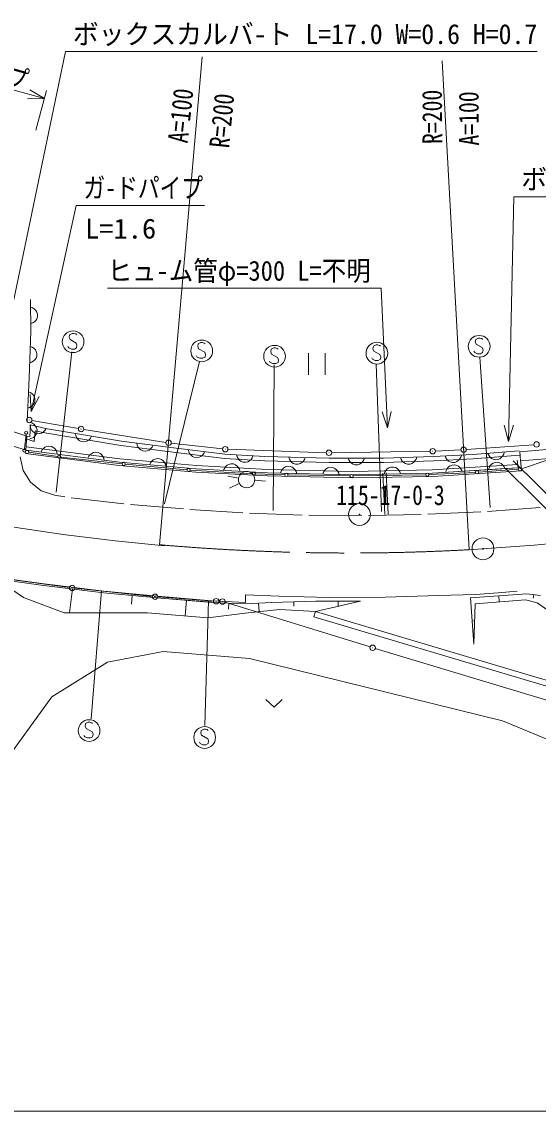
# Model space of a CAD drawing. Units: millimetres, scale not verified. Extents: x 40000 to 680000, y 20000 to 380000.
# Drawn here: x 317092 to 364560, y 205000 to 305119 of the extents above; entities that cross this region are included whole.
import ezdxf
from ezdxf.enums import TextEntityAlignment as Align

# ---------------------------------------------------------------- set-up
doc = ezdxf.new("R2010")
doc.units = ezdxf.units.MM
doc.header["$LTSCALE"] = 1000
doc.linetypes.add('CHAIN', pattern=[18.5, 12, -1.5, 3.5, -1.5])
for name, color, linetype, lineweight in [('M-BGD', 7, 'Continuous', 13), ('M-BGD-EXST', 7, 'Continuous', 13), ('M-BMK', 2, 'CHAIN', 13), ('M-BMK-ROW', 30, 'Continuous', 13), ('M-BMK-SRVR', 3, 'Continuous', 13), ('M-STR-HTXT', 7, 'Continuous', 13), ('M-STR-STRC', 7, 'Continuous', 13), ('M-TTL-BAND', 7, 'Continuous', 13)]:
    doc.layers.add(name, color=color, linetype=linetype, lineweight=lineweight)
doc.styles.add('ＭＳ ゴシック', font='')
doc.styles.get('ＭＳ ゴシック').set_extended_font_data('MS Gothic')

msp = doc.modelspace()

# ---------------------------------------------------------------- linework, layer by layer
at = {"layer": 'M-BGD'}
for p, q in [((317927, 276668), (317893, 279585)), ((317893, 279585), (317927, 276668)), ((318082, 278819), (317901, 278877)), ((318233, 278730), (318082, 278819)), ((318385, 278582), (318233, 278730)), ((318476, 278433), (318385, 278582)), ((318538, 278254), (318476, 278433)), ((317918, 277377), (318098, 277439)), ((318098, 277439), (318247, 277531)), ((318247, 277531), (318395, 277682)), ((318395, 277682), (318483, 277833)), ((318483, 277833), (318541, 278014)), ((318541, 278014), (318538, 278254)), ((317756, 272390), (317927, 276668)), ((317927, 276668), (317756, 272390)), ((318049, 275212), (317871, 275279)), ((318195, 275116), (318049, 275212)), ((318339, 274960), (318195, 275116)), ((318423, 274806), (318339, 274960)), ((318399, 274207), (318466, 274384)), ((318475, 274624), (318423, 274806)), ((318466, 274384), (318475, 274624)), ((343456, 274662), (343456, 272662)), ((344976, 272662), (344976, 274662)), ((317811, 273780), (317993, 273833)), ((317993, 273833), (318147, 273917)), ((318147, 273917), (318303, 274060)), ((318303, 274060), (318399, 274207)), ((317576, 268356), (317756, 272390)), ((317876, 271054), (317699, 271122)), ((318022, 270958), (317876, 271054)), ((318165, 270801), (318022, 270958)), ((318248, 270647), (318165, 270801)), ((318300, 270465), (318248, 270647)), ((318290, 270225), (318300, 270465)), ((317632, 269624), (317815, 269676)), ((317815, 269676), (317969, 269759)), ((317969, 269759), (318125, 269902)), ((318125, 269902), (318222, 270048)), ((318222, 270048), (318290, 270225)), ((311184, 269106), (317546, 267036)), ((310791, 267867), (317459, 265755)), ((317830, 267003), (317883, 268075)), ((317849, 268083), (317863, 267894)), ((317863, 267894), (317914, 267727)), ((317883, 268075), (319269, 267728)), ((318070, 268219), (317893, 268288)), ((317914, 267727), (318023, 267545)), ((318023, 267545), (318147, 267421)), ((318216, 268122), (318070, 268219)), ((318147, 267421), (318307, 267319)), ((318358, 267965), (318216, 268122)), ((318230, 266555), (318328, 267536)), ((318307, 267319), (318540, 267261)), ((318328, 267536), (319204, 267333)), ((318441, 267810), (318358, 267965)), ((318411, 267211), (318480, 267388)), ((318492, 267628), (318441, 267810)), ((318480, 267388), (318492, 267628)), ((318729, 267275), (318896, 267326)), ((318896, 267326), (319078, 267435)), ((319078, 267435), (319202, 267559)), ((319202, 267559), (319304, 267719)), ((326201, 266177), (319204, 267333)), ((326259, 266573), (319269, 267728)), ((317344, 265869), (317480, 267207)), ((317459, 265755), (317546, 267036)), ((317546, 267036), (317830, 267003)), ((317577, 266759), (318230, 266555)), ((317820, 266790), (318003, 266841)), ((318003, 266841), (318157, 266923)), ((318157, 266923), (318314, 267066)), ((318314, 267066), (318411, 267211)), ((318540, 267261), (318729, 267275)), ((322024, 267273), (322054, 267085)), ((322054, 267085), (322118, 266923)), ((322118, 266923), (322242, 266750)), ((322242, 266750), (322375, 266637)), ((322375, 266637), (322543, 266548)), ((322543, 266548), (322780, 266509)), ((322780, 266509), (322967, 266539)), ((322967, 266539), (323130, 266604)), ((323130, 266604), (323302, 266727)), ((323302, 266727), (323416, 266860)), ((323416, 266860), (323504, 267028)), ((330560, 266019), (326259, 266573)), ((327666, 266392), (327702, 266206)), ((326030, 264349), (317421, 265458)), ((317447, 265655), (317460, 265648)), ((317459, 265755), (326062, 264647)), ((326062, 264647), (317459, 265755)), ((317498, 266053), (326094, 264946)), ((320395, 265161), (317727, 265561)), ((318949, 265745), (318866, 265574)), ((319057, 265882), (318949, 265745)), ((319225, 266012), (319057, 265882)), ((319385, 266082), (319225, 266012)), ((319571, 266118), (319385, 266082)), ((319809, 266088), (319571, 266118)), ((319980, 266005), (319809, 266088)), ((320118, 265897), (319980, 266005)), ((320247, 265729), (320118, 265897)), ((320317, 265568), (320247, 265729)), ((320354, 265382), (320317, 265568)), ((323358, 265328), (323250, 265191)), ((323526, 265458), (323358, 265328)), ((323686, 265528), (323526, 265458)), ((323873, 265564), (323686, 265528)), ((324111, 265534), (323873, 265564)), ((324281, 265451), (324111, 265534)), ((324419, 265343), (324281, 265451)), ((324548, 265175), (324419, 265343)), ((330509, 265622), (326201, 266177)), ((327702, 266206), (327772, 266045)), ((327772, 266045), (327902, 265877)), ((327902, 265877), (328039, 265769)), ((328039, 265769), (328210, 265686)), ((328210, 265686), (328448, 265656)), ((328448, 265656), (328634, 265692)), ((328634, 265692), (328794, 265762)), ((328794, 265762), (328962, 265892)), ((328962, 265892), (329071, 266029)), ((329071, 266029), (329153, 266200)), ((335710, 264979), (330511, 265622)), ((335746, 265378), (330560, 266019)), ((332409, 265790), (332446, 265604)), ((332446, 265604), (332517, 265444)), ((332517, 265444), (332647, 265277)), ((333708, 265297), (333816, 265435)), ((333816, 265435), (333897, 265606)), ((339433, 265163), (335746, 265378)), ((358561, 265341), (354927, 265166)), ((362805, 265679), (358561, 265341)), ((359935, 265451), (360009, 265276)), ((361307, 265229), (361385, 265386)), ((361385, 265386), (361431, 265570)), ((362861, 265611), (366918, 265940)), ((362945, 264763), (362884, 265613)), ((326308, 264505), (320692, 265122)), ((323250, 265191), (323167, 265020)), ((324618, 265015), (324548, 265175)), ((324655, 264828), (324618, 265015)), ((333096, 263734), (326030, 264349)), ((326062, 264647), (333117, 264034)), ((333117, 264034), (326062, 264647)), ((326094, 264946), (333138, 264333)), ((332272, 263942), (326606, 264474)), ((328917, 264580), (328842, 264405)), ((329020, 264721), (328917, 264580)), ((329183, 264858), (329020, 264721)), ((329340, 264934), (329183, 264858)), ((329524, 264978), (329340, 264934)), ((329763, 264958), (329524, 264978)), ((329938, 264882), (329763, 264958)), ((330079, 264780), (329938, 264882)), ((330216, 264617), (330079, 264780)), ((330292, 264460), (330216, 264617)), ((330336, 264275), (330292, 264460)), ((332647, 265277), (332785, 265169)), ((332785, 265169), (332957, 265088)), ((332957, 265088), (333195, 265058)), ((333138, 264333), (339689, 263981)), ((333195, 265058), (333381, 265096)), ((333381, 265096), (333541, 265167)), ((333541, 265167), (333708, 265297)), ((339417, 264764), (335710, 264979)), ((335973, 264361), (335816, 264219)), ((336128, 264443), (335973, 264361)), ((336311, 264493), (336128, 264443)), ((336551, 264480), (336311, 264493)), ((336727, 264411), (336551, 264480)), ((336872, 264313), (336727, 264411)), ((336841, 265314), (336890, 265131)), ((336890, 265131), (336971, 264976)), ((336971, 264976), (337112, 264817)), ((337112, 264817), (337257, 264719)), ((337257, 264719), (337433, 264648)), ((337433, 264648), (337673, 264635)), ((337673, 264635), (337856, 264684)), ((337856, 264684), (338011, 264765)), ((338011, 264765), (338169, 264906)), ((338169, 264906), (338268, 265051)), ((338268, 265051), (338338, 265227)), ((345334, 264628), (339417, 264764)), ((345339, 265028), (339433, 265163)), ((341636, 265113), (341692, 264931)), ((341692, 264931), (341779, 264779)), ((341779, 264779), (341925, 264626)), ((341925, 264626), (342073, 264533)), ((342073, 264533), (342252, 264468)), ((342252, 264468), (342492, 264463)), ((342492, 264463), (342673, 264519)), ((342673, 264519), (342825, 264605)), ((342825, 264605), (342978, 264752)), ((342978, 264752), (343072, 264900)), ((343072, 264900), (343136, 265078)), ((350358, 264629), (345334, 264628)), ((350352, 265029), (345339, 265028)), ((347095, 265028), (347155, 264848)), ((347155, 264848), (347245, 264698)), ((347245, 264698), (347395, 264548)), ((347395, 264548), (347546, 264458)), ((347546, 264458), (347726, 264398)), ((347726, 264398), (347966, 264399)), ((347966, 264399), (348146, 264459)), ((348146, 264459), (348295, 264549)), ((348295, 264549), (348445, 264699)), ((348445, 264699), (348535, 264849)), ((348535, 264849), (348595, 265029)), ((354927, 265166), (350352, 265029)), ((354939, 264766), (350358, 264629)), ((351890, 265075), (351955, 264897)), ((351955, 264897), (352050, 264750)), ((352050, 264750), (352204, 264604)), ((352204, 264604), (352357, 264519)), ((352357, 264519), (352538, 264464)), ((352538, 264464), (352778, 264472)), ((352778, 264472), (352956, 264537)), ((352956, 264537), (353104, 264631)), ((353104, 264631), (353249, 264786)), ((353249, 264786), (353335, 264938)), ((353335, 264938), (353389, 265120)), ((354830, 263937), (362688, 264427)), ((358587, 264942), (354939, 264766)), ((355995, 265218), (356064, 265041)), ((356064, 265041), (356161, 264895)), ((356161, 264895), (356318, 264753)), ((356318, 264753), (356472, 264670)), ((356472, 264670), (356655, 264619)), ((356649, 264381), (356474, 264310)), ((356889, 264396), (356649, 264381)), ((356655, 264619), (356895, 264630)), ((357072, 264348), (356889, 264396)), ((356895, 264630), (357072, 264699)), ((357072, 264699), (357217, 264796)), ((357228, 264267), (357072, 264348)), ((357217, 264796), (357360, 264953)), ((357360, 264953), (357442, 265107)), ((357442, 265107), (357494, 265290)), ((362836, 265281), (358587, 264942)), ((360009, 265276), (360111, 265134)), ((360111, 265134), (360273, 264996)), ((360261, 264456), (360121, 264297)), ((360405, 264556), (360261, 264456)), ((360273, 264996), (360429, 264918)), ((360581, 264627), (360405, 264556)), ((360429, 264918), (360613, 264873)), ((360821, 264642), (360581, 264627)), ((360613, 264873), (360853, 264892)), ((361004, 264593), (360821, 264642)), ((360853, 264892), (361027, 264966)), ((361160, 264512), (361004, 264593)), ((361027, 264966), (361170, 265068)), ((361319, 264372), (361160, 264512)), ((361170, 265068), (361307, 265229)), ((361418, 264228), (361319, 264372)), ((362260, 264775), (375777, 251347)), ((362636, 264842), (362706, 264128)), ((362929, 264763), (366998, 265094)), ((362934, 264871), (363036, 263845)), ((365571, 264880), (363030, 264049)), ((338261, 263583), (332571, 263919)), ((339666, 263382), (333096, 263734)), ((333117, 264034), (339677, 263681)), ((339677, 263681), (333117, 264034)), ((335718, 264074), (335648, 263898)), ((335816, 264219), (335718, 264074)), ((337018, 263184), (336037, 263374)), ((337014, 264155), (336872, 264313)), ((337096, 264000), (337014, 264155)), ((337146, 263817), (337096, 264000)), ((341262, 263480), (338561, 263570)), ((347452, 263198), (339666, 263382)), ((339677, 263681), (347448, 263498)), ((347448, 263498), (339677, 263681)), ((339689, 263981), (347449, 263798)), ((340934, 263832), (340870, 263653)), ((341028, 263980), (340934, 263832)), ((341181, 264126), (341028, 263980)), ((341333, 264212), (341181, 264126)), ((341515, 264268), (341333, 264212)), ((341755, 264262), (341515, 264268)), ((347258, 263379), (341562, 263473)), ((341933, 264198), (341755, 264262)), ((342081, 264105), (341933, 264198)), ((342227, 263951), (342081, 264105)), ((342314, 263799), (342227, 263951)), ((342370, 263618), (342314, 263799)), ((344820, 263740), (344755, 263562)), ((344913, 263888), (344820, 263740)), ((345067, 264034), (344913, 263888)), ((345219, 264121), (345067, 264034)), ((345400, 264176), (345219, 264121)), ((345640, 264171), (345400, 264176)), ((345819, 264107), (345640, 264171)), ((345966, 264013), (345819, 264107)), ((346113, 263860), (345966, 264013)), ((346199, 263707), (346113, 263860)), ((346255, 263526), (346199, 263707)), ((347448, 263498), (354843, 263637)), ((354843, 263637), (347448, 263498)), ((347449, 263798), (354830, 263937)), ((354848, 263337), (347454, 263198)), ((354220, 263495), (347558, 263379)), ((350271, 263642), (350468, 259847)), ((350452, 263735), (350395, 263553)), ((350539, 263886), (350452, 263735)), ((350686, 264039), (350539, 263886)), ((350571, 263658), (350768, 259862)), ((350835, 264132), (350686, 264039)), ((351013, 264195), (350835, 264132)), ((351253, 264200), (351013, 264195)), ((351434, 264143), (351253, 264200)), ((351586, 264056), (351434, 264143)), ((351739, 263909), (351586, 264056)), ((351832, 263761), (351739, 263909)), ((351895, 263582), (351832, 263761)), ((358786, 263712), (354520, 263505)), ((354843, 263637), (362706, 264128)), ((361556, 264066), (354843, 263637)), ((361575, 263766), (354852, 263337)), ((356109, 263897), (356060, 263713)), ((356189, 264052), (356109, 263897)), ((356329, 264211), (356189, 264052)), ((356474, 264310), (356329, 264211)), ((357387, 264127), (357228, 264267)), ((357486, 263983), (357387, 264127)), ((357557, 263807), (357486, 263983)), ((362738, 263991), (359085, 263730)), ((360041, 264142), (359992, 263959)), ((360121, 264297), (360041, 264142)), ((361489, 264052), (361418, 264228)), ((362706, 264128), (361556, 264066)), ((361556, 264066), (375072, 250638)), ((363036, 263845), (361575, 263766)), ((337086, 262701), (336195, 262248)), ((338502, 262982), (339499, 262904)), ((314698, 253932), (318872, 253346)), ((318872, 253346), (314698, 253932)), ((317244, 252201), (314698, 253932)), ((318893, 253495), (314719, 254081)), ((318872, 253346), (324613, 252653)), ((324610, 252653), (318872, 253346)), ((324628, 252802), (318893, 253495)), ((321743, 253000), (321476, 250788)), ((324613, 252653), (329875, 252137)), ((329875, 252137), (324613, 252653)), ((329890, 252287), (324628, 252802)), ((327244, 252395), (327166, 251596)), ((337668, 252462), (337662, 251764)), ((340747, 252325), (337668, 252462)), ((345333, 252224), (340747, 252325)), ((355393, 252380), (350484, 252242)), ((358804, 252498), (355393, 252380)), ((358350, 252174), (363512, 252552)), ((360876, 252650), (358804, 252498)), ((362632, 252792), (360876, 252650)), ((360931, 252363), (360972, 251804)), ((363512, 252552), (364785, 252404)), ((364148, 252478), (364109, 252142)), ((320979, 250787), (317244, 252201)), ((329875, 252137), (334567, 251766)), ((334562, 251767), (329875, 252137)), ((334574, 251916), (329890, 252287)), ((332221, 251952), (332107, 250518)), ((334567, 251766), (337654, 251614)), ((337654, 251614), (334567, 251766)), ((337662, 251764), (334574, 251916)), ((336111, 251690), (336083, 251137)), ((337654, 251614), (340067, 251750)), ((338861, 251682), (338904, 250909)), ((340067, 251750), (344126, 251868)), ((342096, 251809), (342108, 251421)), ((348233, 251860), (344076, 250937)), ((344126, 251868), (348233, 251860)), ((350484, 252242), (345333, 252224)), ((346179, 251864), (346178, 251404)), ((358633, 247924), (358350, 252174)), ((358633, 247924), (358769, 251639)), ((363381, 251986), (358769, 251639)), ((364457, 251705), (363381, 251986)), ((365568, 250946), (364457, 251705)), ((328662, 250798), (320979, 250787)), ((334184, 250350), (328662, 250798)), ((337613, 250778), (334184, 250350)), ((340776, 251099), (337613, 250778)), ((344076, 250937), (340776, 251099)), ((344076, 250937), (343928, 250439)), ((363268, 244676), (343928, 250439)), ((363416, 245174), (344076, 250937)), ((358491, 250049), (358601, 250056)), ((324983, 246266), (330093, 247238)), ((330093, 247238), (338015, 246603)), ((338015, 246603), (361288, 240881)), ((324983, 246266), (319857, 243094)), ((380529, 239541), (363268, 244676)), ((380670, 240042), (363416, 245174)), ((319857, 243094), (315454, 236992)), ((339530, 242838), (340280, 242118)), ((340280, 242118), (341030, 242838)), ((369608, 237434), (361288, 240881))]:
    msp.add_line(p, q, dxfattribs=at)
for centre, radius in [((317495, 267356), 150), ((317328, 265720), 150), ((317578, 265583), 150), ((320543, 265139), 150), ((326457, 264488), 150), ((332421, 263928), 150), ((337755, 263041), 750), ((338411, 263575), 150), ((341412, 263475), 150), ((347408, 263376), 150), ((354370, 263497), 150), ((358936, 263719), 150), ((362887, 264002), 150)]:
    msp.add_circle(centre, radius, dxfattribs=at)
at = {"layer": 'M-BGD-EXST'}
for p, q in [((321486, 276354), (321446, 276114)), ((321726, 276474), (321486, 276354)), ((321886, 276474), (321726, 276474)), ((322046, 276434), (321886, 276474)), ((322126, 276354), (322046, 276434)), ((321446, 276114), (321526, 275914)), ((321526, 275914), (322086, 275594)), ((322086, 275594), (322166, 275394)), ((322166, 275394), (322126, 275154)), ((333307, 275512), (333267, 275272)), ((333547, 275632), (333307, 275512)), ((333707, 275632), (333547, 275632)), ((333867, 275592), (333707, 275632)), ((333947, 275512), (333867, 275592)), ((349652, 275421), (349412, 275301)), ((349812, 275421), (349652, 275421)), ((349972, 275381), (349812, 275421)), ((350052, 275301), (349972, 275381)), ((358814, 275933), (358774, 275693)), ((358774, 275693), (358854, 275493)), ((359054, 276053), (358814, 275933)), ((358854, 275493), (359414, 275173)), ((359214, 276053), (359054, 276053)), ((359374, 276013), (359214, 276053)), ((359454, 275933), (359374, 276013)), ((320262, 261903), (321693, 274786)), ((321406, 275154), (321326, 275274)), ((321646, 275034), (321406, 275154)), ((321926, 275034), (321646, 275034)), ((322126, 275154), (321926, 275034)), ((333227, 274312), (333147, 274432)), ((333267, 275272), (333347, 275072)), ((333347, 275072), (333907, 274752)), ((333907, 274752), (333987, 274552)), ((333987, 274552), (333947, 274312)), ((340010, 275020), (339970, 274780)), ((339970, 274780), (340050, 274580)), ((340250, 275140), (340010, 275020)), ((340050, 274580), (340610, 274260)), ((340410, 275140), (340250, 275140)), ((340570, 275100), (340410, 275140)), ((340650, 275020), (340570, 275100)), ((349412, 275301), (349372, 275061)), ((349372, 275061), (349452, 274861)), ((349452, 274861), (350012, 274541)), ((350012, 274541), (350092, 274341)), ((350092, 274341), (350052, 274101)), ((358734, 274733), (358654, 274853)), ((358974, 274613), (358734, 274733)), ((359254, 274613), (358974, 274613)), ((359454, 274733), (359254, 274613)), ((359414, 275173), (359494, 274973)), ((359494, 274973), (359454, 274733)), ((330203, 260817), (333434, 273907)), ((333467, 274192), (333227, 274312)), ((333747, 274192), (333467, 274192)), ((333947, 274312), (333747, 274192)), ((339930, 273820), (339850, 273940)), ((340170, 273700), (339930, 273820)), ((340450, 273700), (340170, 273700)), ((340201, 260197), (340281, 273597)), ((340650, 273820), (340450, 273700)), ((340610, 274260), (340690, 274060)), ((340690, 274060), (340650, 273820)), ((349332, 274101), (349252, 274221)), ((349572, 273981), (349332, 274101)), ((349852, 273981), (349572, 273981)), ((350148, 260112), (349670, 273660)), ((350052, 274101), (349852, 273981)), ((360149, 260483), (359183, 274285)), ((324418, 252836), (323456, 241075)), ((334263, 251944), (333911, 240444)), ((322960, 240619), (322920, 240379)), ((322920, 240379), (323000, 240179)), ((323200, 240739), (322960, 240619)), ((323360, 240739), (323200, 240739)), ((323520, 240699), (323360, 240739)), ((323600, 240619), (323520, 240699)), ((322880, 239419), (322800, 239539)), ((323120, 239299), (322880, 239419)), ((323000, 240179), (323560, 239859)), ((323400, 239299), (323120, 239299)), ((323600, 239419), (323400, 239299)), ((323560, 239859), (323640, 239659)), ((323640, 239659), (323600, 239419)), ((333581, 239988), (333541, 239748)), ((333541, 239748), (333621, 239548)), ((333821, 240108), (333581, 239988)), ((333621, 239548), (334181, 239228)), ((333981, 240108), (333821, 240108)), ((334141, 240068), (333981, 240108)), ((334221, 239988), (334141, 240068)), ((333501, 238788), (333421, 238908)), ((333741, 238668), (333501, 238788)), ((334021, 238668), (333741, 238668)), ((334221, 238788), (334021, 238668)), ((334181, 239228), (334261, 239028)), ((334261, 239028), (334221, 238788))]:
    msp.add_line(p, q, dxfattribs=at)
for centre in [(321806, 275714), (333627, 274872), (340330, 274380), (349732, 274661), (359134, 275293), (323280, 239979), (333901, 239348)]:
    msp.add_circle(centre, 1000, dxfattribs=at)
at = {"layer": 'M-BMK'}
for points in [[(330254, 256973), (325676, 257423), (320910, 257994), (311217, 259436), (301572, 261170), (291965, 263102), (282379, 265139), (281010, 265433)], [(407694, 263500), (398050, 261759), (388390, 260111), (378699, 258649), (368971, 257467), (364193, 257019), (359405, 256671), (358207, 256602)]]:
    msp.add_lwpolyline(points, dxfattribs=at)
msp.add_arc((347183, 456298), 200000, 265.00246, 273.16032, dxfattribs=at)
at = {"layer": 'M-BMK-ROW'}
for p, q in [((322297, 267736), (318018, 268483)), ((330333, 266464), (322791, 267654)), ((335547, 265868), (330829, 266397)), ((345078, 265518), (336045, 265832)), ((354615, 265650), (345578, 265513)), ((357453, 265778), (355115, 265666)), ((364157, 266254), (357952, 265808)), ((321471, 253118), (314902, 254017)), ((329094, 252306), (321968, 253058)), ((334710, 251885), (329592, 252261)), ((335284, 251852), (335209, 251855)), ((349106, 247662), (335773, 251767)), ((376499, 239389), (349584, 247516))]:
    msp.add_line(p, q, dxfattribs=at)
for centre, radius in [((317772, 268526), 250), ((317772, 268526), 10), ((322544, 267693), 250), ((322544, 267693), 10), ((330580, 266425), 250), ((330580, 266425), 10), ((364407, 266272), 250), ((335795, 265841), 250), ((335795, 265841), 10), ((345328, 265509), 250), ((345328, 265509), 10), ((354865, 265654), 250), ((354865, 265654), 10), ((357702, 265790), 250), ((357702, 265790), 10), ((364407, 266272), 10), ((321719, 253084), 250), ((321719, 253084), 10), ((329343, 252280), 250), ((329343, 252280), 10), ((334959, 251866), 250), ((334959, 251866), 10), ((335534, 251840), 250), ((335534, 251840), 10), ((349345, 247588), 250), ((349345, 247588), 10)]:
    msp.add_circle(centre, radius, dxfattribs=at)
at = {"layer": 'M-BMK-SRVR'}
for centre, radius in [((348135, 259838), 1000), ((348135, 259838), 40), ((359484, 256681), 1000), ((359484, 256681), 40)]:
    msp.add_circle(centre, radius, dxfattribs=at)
at = {"layer": 'M-STR-HTXT'}
for p, q in [((315367, 274878), (321116, 302373)), ((321116, 302373), (364466, 302373)), ((304858, 301950), (319171, 298058)), ((329760, 257058), (333680, 301885)), ((358209, 256602), (355728, 301532)), ((317833, 298857), (319171, 298058)), ((318383, 295163), (319371, 298795)), ((319171, 298058), (317613, 298046)), ((361832, 266546), (362332, 289042)), ((362332, 289042), (405682, 289042)), ((317945, 269311), (322092, 288244)), ((322092, 288244), (333892, 288244)), ((350111, 280627), (324977, 280627)), ((350694, 267796), (350111, 280627)), ((317945, 269311), (317856, 270866)), ((318676, 270687), (317945, 269311)), ((350694, 267796), (350206, 269275)), ((351045, 269314), (350694, 267796)), ((361832, 266546), (361446, 268055)), ((362285, 268037), (361832, 266546))]:
    msp.add_line(p, q, dxfattribs=at)
at = {"layer": 'M-STR-STRC'}
for p, q in [((317233, 263896), (316928, 265126)), ((317878, 262804), (317233, 263896)), ((318869, 262006), (317878, 262804)), ((320085, 261604), (318869, 262006)), ((321043, 261461), (320085, 261604)), ((326476, 260814), (321643, 261385)), ((331943, 260344), (327094, 260757)), ((364751, 260478), (359899, 260117)), ((337409, 259995), (332542, 260292)), ((342878, 259791), (338013, 259957)), ((348355, 259750), (343484, 259766)), ((353815, 259842), (348955, 259754)), ((354422, 259856), (359293, 260079))]:
    msp.add_line(p, q, dxfattribs=at)
at = {"layer": 'M-TTL-BAND'}
msp.add_line((40000, 205000), (579000, 205000), dxfattribs=at)

# ---------------------------------------------------------------- texts
at = {"layer": 'M-BMK-SRVR', "style": 'ＭＳ ゴシック', "width": 0.8}
msp.add_text('115-17-0-3', height=1833, dxfattribs=at).set_placement((345989, 260154), align=Align.BOTTOM_LEFT)
at = {"layer": 'M-STR-HTXT', "style": 'ＭＳ ゴシック'}
for s, width, p in [('ボックスカルバ-ト L=17.0 W=0.6 H=0.7', 0.95, (321783, 302521)), ('ボックスカルバ-ト L=19.1 W=1.2 H=1.0', 0.95, (362999, 289191)), ('ガ-ドパイプ', 0.8, (322759, 288393)), ('L=1.6', 1.05, (322904, 284647)), ('ヒュ-ム管φ=300 L=不明', 0.9, (324977, 280775))]:
    msp.add_text(s, height=1833, dxfattribs=dict(at, width=width)).set_placement(p, align=Align.BOTTOM_LEFT)
at = {"layer": 'M-STR-HTXT', "style": 'ＭＳ ゴシック', "width": 0.8}
for s, rotation, p in [('ガ-ドパイプ', 344.7, (306615, 301155)), ('A=100', 83.8, (332880, 293860)), ('R=200', 84.4, (336688, 293407)), ('R=200', 90.6, (356304, 293902)), ('A=100', 90.3, (359654, 293747))]:
    msp.add_text(s, height=1833, rotation=rotation, dxfattribs=at).set_placement(p, align=Align.BOTTOM_LEFT)

doc.saveas('drawing.dxf')
